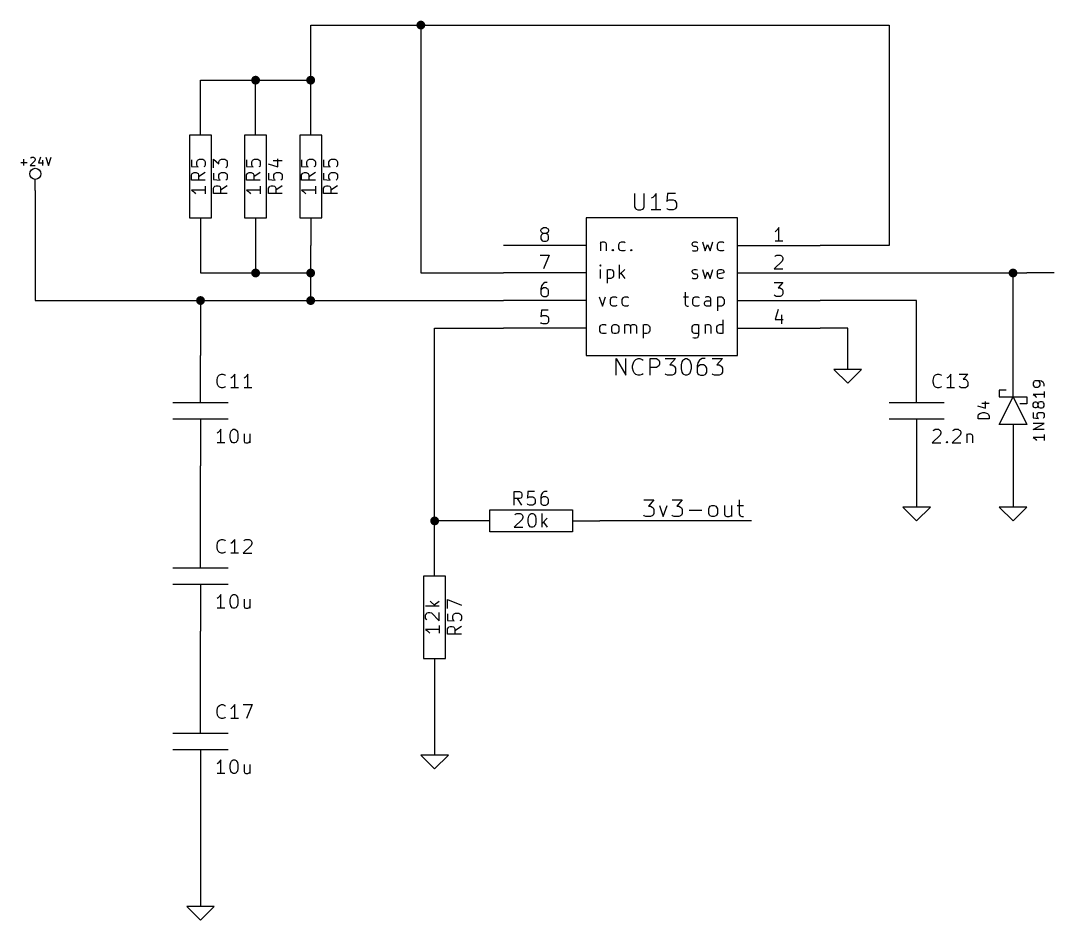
# Model space of a CAD drawing. Extents: x 4000 to 326700, y 4000 to 230000.
# Drawn here: x 248470 to 286000, y 65500 to 98160 of the extents above; entities that cross this region are included whole.
import ezdxf

# ---------------------------------------------------------------- set-up
doc = ezdxf.new("R2010")
doc.units = 0
for name, color, linetype in [('BLACK', 1, 'CONTINUOUS'), ('CYAN', 4, 'CONTINUOUS'), ('GREEN', 3, 'CONTINUOUS'), ('RED', 5, 'CONTINUOUS')]:
    doc.layers.add(name, color=color, linetype=linetype)

msp = doc.modelspace()

# ---------------------------------------------------------------- linework, layer by layer
at = {"layer": 'BLACK'}
for p, q in [((271090, 80760), (271460, 80760)), ((271460, 80760), (271260, 80530)), ((272120, 80760), (272490, 80760)), ((272490, 80760), (272290, 80530)), ((274560, 80760), (274560, 80240)), ((271260, 80530), (271340, 80530)), ((271340, 80530), (271400, 80500)), ((271400, 80500), (271430, 80470)), ((271430, 80470), (271460, 80410)), ((271460, 80410), (271460, 80270)), ((271660, 80560), (271800, 80160)), ((271800, 80160), (271940, 80560)), ((272290, 80530), (272370, 80530)), ((272370, 80530), (272430, 80500)), ((272430, 80500), (272460, 80470)), ((272460, 80470), (272490, 80410)), ((272490, 80410), (272490, 80270)), ((272740, 80390), (273200, 80390)), ((273450, 80440), (273480, 80500)), ((273450, 80270), (273450, 80440)), ((273480, 80500), (273510, 80530)), ((273510, 80530), (273570, 80560)), ((273570, 80560), (273650, 80560)), ((273650, 80560), (273710, 80530)), ((273710, 80530), (273740, 80500)), ((273740, 80500), (273770, 80440)), ((273770, 80440), (273770, 80270)), ((274020, 80560), (274020, 80240)), ((274280, 80560), (274280, 80160)), ((274480, 80560), (274710, 80560)), ((271110, 80190), (271090, 80210)), ((271170, 80160), (271110, 80190)), ((271340, 80160), (271170, 80160)), ((271400, 80190), (271340, 80160)), ((271430, 80210), (271400, 80190)), ((271460, 80270), (271430, 80210)), ((272140, 80190), (272120, 80210)), ((272200, 80160), (272140, 80190)), ((272370, 80160), (272200, 80160)), ((272430, 80190), (272370, 80160)), ((272460, 80210), (272430, 80190)), ((272490, 80270), (272460, 80210)), ((273480, 80210), (273450, 80270)), ((273510, 80190), (273480, 80210)), ((273570, 80160), (273510, 80190)), ((273650, 80160), (273570, 80160)), ((273710, 80190), (273650, 80160)), ((273740, 80210), (273710, 80190)), ((273770, 80270), (273740, 80210)), ((274020, 80240), (274050, 80190)), ((274050, 80190), (274110, 80160)), ((274110, 80160), (274190, 80160)), ((274190, 80160), (274250, 80190)), ((274250, 80190), (274280, 80210)), ((274560, 80240), (274590, 80190)), ((274590, 80190), (274650, 80160)), ((274650, 80160), (274710, 80160))]:
    msp.add_line(p, q, dxfattribs=at)
at = {"layer": 'CYAN'}
for p, q in [((248590, 92900), (248590, 93130)), ((248830, 93170), (248840, 93180)), ((248840, 93180), (248870, 93200)), ((248870, 93200), (248940, 93200)), ((248940, 93200), (248970, 93180)), ((248970, 93180), (248980, 93170)), ((248980, 93170), (249000, 93140)), ((249000, 93110), (248980, 93070)), ((249000, 93140), (249000, 93110)), ((249190, 93210), (249120, 93000)), ((249260, 93100), (249260, 92900)), ((249380, 93200), (249480, 92900)), ((249480, 92900), (249580, 93200)), ((254670, 93110), (254670, 92870)), ((254860, 93040), (254890, 93080)), ((254890, 93080), (254910, 93110)), ((254910, 93110), (254960, 93130)), ((254960, 93130), (255080, 93130)), ((255080, 93130), (255120, 93110)), ((255120, 93110), (255150, 93080)), ((255150, 93080), (255170, 93040)), ((255470, 92820), (255470, 93130)), ((255470, 93130), (255660, 92960)), ((255660, 93040), (255690, 93080)), ((255690, 93080), (255710, 93110)), ((255710, 93110), (255760, 93130)), ((255760, 93130), (255880, 93130)), ((255880, 93130), (255920, 93110)), ((255920, 93110), (255950, 93080)), ((255950, 93080), (255970, 93040)), ((256670, 93110), (256670, 92870)), ((256860, 93040), (256890, 93080)), ((256890, 93080), (256910, 93110)), ((256910, 93110), (256960, 93130)), ((256960, 93130), (257080, 93130)), ((257080, 93130), (257120, 93110)), ((257120, 93110), (257150, 93080)), ((257150, 93080), (257170, 93040)), ((257640, 93080), (257970, 93080)), ((257810, 92850), (257810, 93150)), ((258670, 93110), (258670, 92870)), ((258860, 93040), (258890, 93080)), ((258890, 93080), (258910, 93110)), ((258910, 93110), (258960, 93130)), ((258960, 93130), (259080, 93130)), ((259080, 93130), (259120, 93110)), ((259120, 93110), (259150, 93080)), ((259150, 93080), (259170, 93040)), ((259470, 93110), (259470, 92870)), ((259660, 93040), (259690, 93080)), ((259690, 93080), (259710, 93110)), ((259710, 93110), (259760, 93130)), ((259760, 93130), (259880, 93130)), ((259880, 93130), (259920, 93110)), ((259920, 93110), (259950, 93080)), ((259950, 93080), (259970, 93040)), ((248470, 93010), (248700, 93010)), ((248980, 93070), (248810, 92900)), ((248810, 92900), (249000, 92900)), ((249120, 93000), (249300, 93000)), ((254670, 92870), (254910, 92850)), ((254860, 92920), (254860, 93040)), ((254890, 92870), (254860, 92920)), ((254910, 92850), (254890, 92870)), ((255150, 92870), (255120, 92850)), ((255170, 92920), (255150, 92870)), ((255170, 93040), (255170, 92920)), ((255660, 92960), (255660, 93040)), ((255950, 92850), (255920, 92820)), ((255970, 92890), (255950, 92850)), ((255970, 93040), (255970, 92890)), ((256670, 92870), (256910, 92850)), ((256860, 92920), (256860, 93040)), ((256890, 92870), (256860, 92920)), ((256910, 92850), (256890, 92870)), ((257150, 92870), (257120, 92850)), ((257170, 92920), (257150, 92870)), ((257170, 93040), (257170, 92920)), ((257450, 92960), (257810, 92850)), ((258670, 92870), (258910, 92850)), ((258860, 92920), (258860, 93040)), ((258890, 92870), (258860, 92920)), ((258910, 92850), (258890, 92870)), ((259150, 92870), (259120, 92850)), ((259170, 92920), (259150, 92870)), ((259170, 93040), (259170, 92920)), ((259470, 92870), (259710, 92850)), ((259660, 92920), (259660, 93040)), ((259690, 92870), (259660, 92920)), ((259710, 92850), (259690, 92870)), ((259950, 92870), (259920, 92850)), ((259970, 92920), (259950, 92870)), ((259970, 93040), (259970, 92920)), ((254670, 92560), (254700, 92610)), ((254670, 92370), (254670, 92560)), ((255170, 92370), (254670, 92370)), ((254700, 92610), (254720, 92630)), ((254720, 92630), (254770, 92650)), ((254770, 92650), (254840, 92650)), ((254840, 92650), (254890, 92630)), ((254890, 92630), (254910, 92610)), ((254910, 92610), (254930, 92560)), ((255170, 92650), (254930, 92490)), ((254930, 92560), (254930, 92370)), ((255470, 92630), (255470, 92390)), ((255470, 92390), (255710, 92370)), ((255660, 92560), (255690, 92600)), ((255660, 92440), (255660, 92560)), ((255690, 92390), (255660, 92440)), ((255690, 92600), (255710, 92630)), ((255710, 92370), (255690, 92390)), ((255710, 92630), (255760, 92650)), ((255760, 92650), (255880, 92650)), ((255880, 92650), (255920, 92630)), ((255920, 92630), (255950, 92600)), ((255950, 92390), (255920, 92370)), ((255950, 92600), (255970, 92560)), ((255970, 92440), (255950, 92390)), ((255970, 92560), (255970, 92440)), ((256670, 92560), (256700, 92610)), ((256670, 92370), (256670, 92560)), ((257170, 92370), (256670, 92370)), ((256700, 92610), (256720, 92630)), ((256720, 92630), (256770, 92650)), ((256770, 92650), (256840, 92650)), ((256840, 92650), (256890, 92630)), ((256890, 92630), (256910, 92610)), ((256910, 92610), (256930, 92560)), ((257170, 92650), (256930, 92490)), ((256930, 92560), (256930, 92370)), ((257470, 92630), (257470, 92390)), ((257470, 92390), (257710, 92370)), ((257660, 92560), (257690, 92600)), ((257660, 92440), (257660, 92560)), ((257690, 92390), (257660, 92440)), ((257690, 92600), (257710, 92630)), ((257710, 92370), (257690, 92390)), ((257710, 92630), (257760, 92650)), ((257760, 92650), (257880, 92650)), ((257880, 92650), (257920, 92630)), ((257920, 92630), (257950, 92600)), ((257950, 92390), (257920, 92370)), ((257950, 92600), (257970, 92560)), ((257970, 92440), (257950, 92390)), ((257970, 92560), (257970, 92440)), ((258670, 92560), (258700, 92610)), ((258670, 92370), (258670, 92560)), ((259170, 92370), (258670, 92370)), ((258700, 92610), (258720, 92630)), ((258720, 92630), (258770, 92650)), ((258770, 92650), (258840, 92650)), ((258840, 92650), (258890, 92630)), ((258890, 92630), (258910, 92610)), ((258910, 92610), (258930, 92560)), ((259170, 92650), (258930, 92490)), ((258930, 92560), (258930, 92370)), ((259470, 92630), (259470, 92390)), ((259470, 92390), (259710, 92370)), ((259660, 92560), (259690, 92600)), ((259660, 92440), (259660, 92560)), ((259690, 92390), (259660, 92440)), ((259690, 92600), (259710, 92630)), ((259710, 92370), (259690, 92390)), ((259710, 92630), (259760, 92650)), ((259760, 92650), (259880, 92650)), ((259880, 92650), (259920, 92630)), ((259920, 92630), (259950, 92600)), ((259950, 92390), (259920, 92370)), ((259950, 92600), (259970, 92560)), ((259970, 92440), (259950, 92390)), ((259970, 92560), (259970, 92440)), ((255170, 92010), (254670, 92010)), ((254670, 92010), (254740, 91960)), ((254740, 91960), (254790, 91910)), ((255170, 92150), (255170, 91870)), ((255470, 92080), (255500, 92130)), ((255470, 91890), (255470, 92080)), ((255500, 92130), (255520, 92150)), ((255520, 92150), (255570, 92170)), ((255570, 92170), (255640, 92170)), ((255640, 92170), (255690, 92150)), ((255690, 92150), (255710, 92130)), ((255710, 92130), (255730, 92080)), ((255970, 92170), (255730, 92010)), ((255730, 92080), (255730, 91890)), ((257170, 92010), (256670, 92010)), ((256670, 92010), (256740, 91960)), ((256740, 91960), (256790, 91910)), ((257170, 92150), (257170, 91870)), ((257470, 92080), (257500, 92130)), ((257470, 91890), (257470, 92080)), ((257500, 92130), (257520, 92150)), ((257520, 92150), (257570, 92170)), ((257570, 92170), (257640, 92170)), ((257640, 92170), (257690, 92150)), ((257690, 92150), (257710, 92130)), ((257710, 92130), (257730, 92080)), ((257970, 92170), (257730, 92010)), ((257730, 92080), (257730, 91890)), ((259170, 92010), (258670, 92010)), ((258670, 92010), (258740, 91960)), ((258740, 91960), (258790, 91910)), ((259170, 92150), (259170, 91870)), ((259470, 92080), (259500, 92130)), ((259470, 91890), (259470, 92080)), ((259500, 92130), (259520, 92150)), ((259520, 92150), (259570, 92170)), ((259570, 92170), (259640, 92170)), ((259640, 92170), (259690, 92150)), ((259690, 92150), (259710, 92130)), ((259710, 92130), (259730, 92080)), ((259970, 92170), (259730, 92010)), ((259730, 92080), (259730, 91890)), ((254790, 91910), (254820, 91870)), ((255970, 91890), (255470, 91890)), ((256790, 91910), (256820, 91870)), ((257970, 91890), (257470, 91890)), ((258790, 91910), (258820, 91870)), ((259970, 91890), (259470, 91890)), ((270760, 91890), (270760, 91400)), ((271110, 91400), (271110, 91890)), ((271420, 91740), (271360, 91720)), ((271480, 91800), (271420, 91740)), ((271540, 91890), (271480, 91800)), ((271540, 91290), (271540, 91890)), ((271960, 91890), (271930, 91600)), ((271930, 91600), (271960, 91630)), ((272250, 91890), (271960, 91890)), ((271960, 91630), (272020, 91660)), ((272020, 91660), (272160, 91660)), ((272160, 91660), (272220, 91630)), ((272220, 91630), (272250, 91600)), ((272250, 91600), (272280, 91540)), ((270760, 91400), (270790, 91340)), ((270790, 91340), (270820, 91320)), ((270820, 91320), (270880, 91290)), ((270880, 91290), (270990, 91290)), ((270990, 91290), (271050, 91320)), ((271050, 91320), (271080, 91340)), ((271080, 91340), (271110, 91400)), ((271710, 91290), (271360, 91290)), ((271960, 91320), (271930, 91340)), ((272020, 91290), (271960, 91320)), ((272160, 91290), (272020, 91290)), ((272220, 91320), (272160, 91290)), ((272250, 91340), (272220, 91320)), ((272280, 91400), (272250, 91340)), ((272280, 91540), (272280, 91400)), ((269520, 90130), (269520, 89800)), ((269520, 90080), (269540, 90110)), ((269540, 90110), (269590, 90130)), ((269590, 90130), (269660, 90130)), ((269660, 90130), (269710, 90110)), ((269710, 90110), (269730, 90060)), ((270190, 90040), (270210, 90080)), ((270210, 90080), (270230, 90110)), ((270230, 90110), (270280, 90130)), ((270280, 90130), (270380, 90130)), ((270380, 90130), (270420, 90110)), ((272850, 90060), (272870, 90110)), ((272870, 90110), (272920, 90130)), ((272920, 90130), (272990, 90130)), ((272990, 90130), (273040, 90110)), ((273220, 90130), (273320, 89800)), ((273510, 89800), (273600, 90130)), ((273770, 90040), (273790, 90080)), ((273790, 90080), (273810, 90110)), ((273810, 90110), (273860, 90130)), ((273860, 90130), (273960, 90130)), ((273960, 90130), (274000, 90110)), ((269730, 90060), (269730, 89800)), ((269950, 89820), (269970, 89850)), ((269970, 89800), (269950, 89820)), ((269970, 89850), (269990, 89820)), ((269970, 89850), (269970, 89800)), ((269990, 89820), (269970, 89800)), ((270190, 89890), (270190, 90040)), ((270210, 89850), (270190, 89890)), ((270230, 89820), (270210, 89850)), ((270280, 89800), (270230, 89820)), ((270380, 89800), (270280, 89800)), ((270420, 89820), (270380, 89800)), ((270620, 89820), (270640, 89850)), ((270640, 89800), (270620, 89820)), ((270640, 89850), (270660, 89820)), ((270640, 89850), (270640, 89800)), ((270660, 89820), (270640, 89800)), ((272850, 90040), (272850, 90060)), ((272870, 89990), (272850, 90040)), ((272850, 89820), (272890, 89800)), ((272920, 89960), (272870, 89990)), ((272890, 89800), (272990, 89800)), ((272990, 89960), (272920, 89960)), ((273040, 89940), (272990, 89960)), ((272990, 89800), (273040, 89820)), ((273060, 89890), (273040, 89940)), ((273040, 89820), (273060, 89870)), ((273060, 89870), (273060, 89890)), ((273320, 89800), (273410, 90040)), ((273410, 90040), (273510, 89800)), ((273770, 89890), (273770, 90040)), ((273790, 89850), (273770, 89890)), ((273810, 89820), (273790, 89850)), ((273860, 89800), (273810, 89820)), ((273960, 89800), (273860, 89800)), ((274000, 89820), (273960, 89800)), ((269520, 89300), (269500, 89270)), ((269500, 89270), (269520, 89250)), ((269540, 89270), (269520, 89300)), ((269520, 89300), (269520, 89250)), ((269520, 89250), (269540, 89270)), ((269520, 88800), (269520, 89130)), ((269760, 89130), (269760, 88630)), ((269760, 89110), (269810, 89130)), ((269810, 89130), (269900, 89130)), ((269900, 89130), (269950, 89110)), ((269950, 89110), (269970, 89080)), ((269970, 89080), (270000, 89040)), ((270000, 89040), (270000, 88890)), ((270210, 88800), (270210, 89300)), ((270400, 89130), (270210, 88940)), ((270260, 88990), (270400, 88800)), ((272850, 89060), (272870, 89110)), ((272850, 89040), (272850, 89060)), ((272870, 88990), (272850, 89040)), ((272870, 89110), (272920, 89130)), ((272920, 88960), (272870, 88990)), ((272920, 89130), (272990, 89130)), ((272990, 88960), (272920, 88960)), ((272990, 89130), (273040, 89110)), ((273040, 88940), (272990, 88960)), ((273220, 89130), (273320, 88800)), ((273320, 88800), (273410, 89040)), ((273410, 89040), (273510, 88800)), ((273510, 88800), (273600, 89130)), ((273770, 89060), (273790, 89110)), ((273770, 88870), (273770, 89060)), ((274000, 89010), (273770, 88960)), ((273790, 89110), (273840, 89130)), ((273840, 89130), (273930, 89130)), ((273930, 89130), (273980, 89110)), ((273980, 89110), (274000, 89060)), ((274000, 89060), (274000, 89010)), ((269810, 88800), (269760, 88820)), ((269900, 88800), (269810, 88800)), ((269950, 88820), (269900, 88800)), ((269970, 88850), (269950, 88820)), ((270000, 88890), (269970, 88850)), ((272850, 88820), (272890, 88800)), ((272890, 88800), (272990, 88800)), ((272990, 88800), (273040, 88820)), ((273060, 88890), (273040, 88940)), ((273040, 88820), (273060, 88870)), ((273060, 88870), (273060, 88890)), ((273790, 88820), (273770, 88870)), ((273840, 88800), (273790, 88820)), ((273930, 88800), (273840, 88800)), ((273980, 88820), (273930, 88800)), ((272600, 88300), (272600, 87870)), ((269470, 88130), (269590, 87800)), ((269590, 87800), (269710, 88130)), ((269880, 88040), (269900, 88080)), ((269880, 87890), (269880, 88040)), ((269900, 87850), (269880, 87890)), ((269900, 88080), (269920, 88110)), ((269920, 87820), (269900, 87850)), ((269920, 88110), (269970, 88130)), ((269970, 88130), (270070, 88130)), ((270070, 88130), (270110, 88110)), ((270310, 88040), (270330, 88080)), ((270310, 87890), (270310, 88040)), ((270330, 87850), (270310, 87890)), ((270330, 88080), (270350, 88110)), ((270350, 87820), (270330, 87850)), ((270350, 88110), (270400, 88130)), ((270400, 88130), (270500, 88130)), ((270500, 88130), (270540, 88110)), ((272530, 88130), (272720, 88130)), ((272600, 87870), (272620, 87820)), ((272870, 88040), (272890, 88080)), ((272870, 87890), (272870, 88040)), ((272890, 87850), (272870, 87890)), ((272890, 88080), (272910, 88110)), ((272910, 87820), (272890, 87850)), ((272910, 88110), (272960, 88130)), ((272960, 88130), (273060, 88130)), ((273060, 88130), (273100, 88110)), ((273300, 87920), (273320, 87960)), ((273300, 87870), (273300, 87920)), ((273320, 87820), (273300, 87870)), ((273370, 88130), (273320, 88110)), ((273320, 87960), (273370, 87990)), ((273460, 88130), (273370, 88130)), ((273370, 87990), (273490, 87990)), ((273510, 88110), (273460, 88130)), ((273490, 87990), (273530, 88010)), ((273530, 88060), (273510, 88110)), ((273530, 87800), (273530, 88060)), ((273770, 88130), (273770, 87630)), ((273770, 88110), (273820, 88130)), ((273820, 88130), (273910, 88130)), ((273910, 88130), (273960, 88110)), ((273960, 88110), (273980, 88080)), ((273980, 87850), (273960, 87820)), ((273980, 88080), (274010, 88040)), ((274010, 87890), (273980, 87850)), ((274010, 88040), (274010, 87890)), ((269970, 87800), (269920, 87820)), ((270070, 87800), (269970, 87800)), ((270110, 87820), (270070, 87800)), ((270400, 87800), (270350, 87820)), ((270500, 87800), (270400, 87800)), ((270540, 87820), (270500, 87800)), ((272620, 87820), (272670, 87800)), ((272670, 87800), (272720, 87800)), ((272960, 87800), (272910, 87820)), ((273060, 87800), (272960, 87800)), ((273100, 87820), (273060, 87800)), ((273370, 87800), (273320, 87820)), ((273490, 87800), (273370, 87800)), ((273530, 87820), (273490, 87800)), ((273820, 87800), (273770, 87820)), ((273910, 87800), (273820, 87800)), ((273960, 87820), (273910, 87800)), ((269500, 87040), (269520, 87080)), ((269520, 87080), (269540, 87110)), ((269540, 87110), (269590, 87130)), ((269590, 87130), (269690, 87130)), ((269690, 87130), (269730, 87110)), ((269930, 87040), (269950, 87080)), ((269950, 87080), (269970, 87110)), ((269970, 87110), (270020, 87130)), ((270020, 87130), (270090, 87130)), ((270090, 87130), (270140, 87110)), ((270140, 87110), (270160, 87080)), ((270160, 87080), (270190, 87040)), ((270400, 86800), (270400, 87130)), ((270400, 87080), (270420, 87110)), ((270420, 87110), (270470, 87130)), ((270470, 87130), (270540, 87130)), ((270540, 87130), (270590, 87110)), ((270590, 87110), (270610, 87060)), ((270610, 87060), (270640, 87110)), ((270640, 87110), (270680, 87130)), ((270680, 87130), (270760, 87130)), ((270760, 87130), (270800, 87110)), ((270800, 87110), (270830, 87060)), ((271070, 87130), (271070, 86630)), ((271070, 87110), (271120, 87130)), ((271120, 87130), (271210, 87130)), ((271210, 87130), (271260, 87110)), ((271260, 87110), (271280, 87080)), ((271280, 87080), (271310, 87040)), ((272850, 87040), (272870, 87080)), ((272870, 87080), (272890, 87110)), ((272890, 87110), (272940, 87130)), ((272940, 87130), (273040, 87130)), ((273040, 87130), (273080, 87110)), ((273080, 87130), (273080, 86730)), ((273320, 87130), (273320, 86800)), ((273320, 87080), (273340, 87110)), ((273340, 87110), (273390, 87130)), ((273390, 87130), (273460, 87130)), ((273460, 87130), (273510, 87110)), ((273510, 87110), (273530, 87060)), ((273750, 87040), (273770, 87080)), ((273770, 87080), (273790, 87110)), ((273790, 87110), (273840, 87130)), ((273840, 87130), (273940, 87130)), ((273940, 87130), (273980, 87110)), ((273980, 86800), (273980, 87300)), ((269500, 86890), (269500, 87040)), ((269520, 86850), (269500, 86890)), ((269540, 86820), (269520, 86850)), ((269590, 86800), (269540, 86820)), ((269690, 86800), (269590, 86800)), ((269730, 86820), (269690, 86800)), ((269930, 86890), (269930, 87040)), ((269950, 86850), (269930, 86890)), ((269970, 86820), (269950, 86850)), ((270020, 86800), (269970, 86820)), ((270090, 86800), (270020, 86800)), ((270140, 86820), (270090, 86800)), ((270160, 86850), (270140, 86820)), ((270190, 86890), (270160, 86850)), ((270190, 87040), (270190, 86890)), ((270610, 87060), (270610, 86800)), ((270830, 87060), (270830, 86800)), ((271120, 86800), (271070, 86820)), ((271210, 86800), (271120, 86800)), ((271260, 86820), (271210, 86800)), ((271280, 86850), (271260, 86820)), ((271310, 86890), (271280, 86850)), ((271310, 87040), (271310, 86890)), ((272850, 86890), (272850, 87040)), ((272870, 86850), (272850, 86890)), ((272890, 86820), (272870, 86850)), ((272940, 86800), (272890, 86820)), ((273040, 86800), (272940, 86800)), ((273080, 86820), (273040, 86800)), ((273080, 86730), (273060, 86680)), ((273530, 87060), (273530, 86800)), ((273750, 86890), (273750, 87040)), ((273770, 86850), (273750, 86890)), ((273790, 86820), (273770, 86850)), ((273840, 86800), (273790, 86820)), ((273940, 86800), (273840, 86800)), ((273980, 86820), (273940, 86800)), ((272920, 86630), (272870, 86650)), ((272990, 86630), (272920, 86630)), ((273040, 86650), (272990, 86630)), ((273060, 86680), (273040, 86650)), ((270090, 85290), (270090, 85890)), ((270090, 85890), (270440, 85290)), ((270440, 85290), (270440, 85890)), ((270690, 85630), (270720, 85740)), ((270690, 85540), (270690, 85630)), ((270720, 85740), (270750, 85800)), ((270750, 85800), (270810, 85860)), ((270810, 85860), (270890, 85890)), ((270890, 85890), (270950, 85890)), ((270950, 85890), (271040, 85860)), ((271040, 85860), (271070, 85830)), ((271320, 85290), (271320, 85890)), ((271320, 85890), (271550, 85890)), ((271550, 85570), (271320, 85570)), ((271550, 85890), (271610, 85860)), ((271610, 85600), (271550, 85570)), ((271610, 85860), (271640, 85830)), ((271640, 85630), (271610, 85600)), ((271640, 85830), (271670, 85770)), ((271670, 85690), (271640, 85630)), ((271670, 85770), (271670, 85690)), ((271870, 85890), (272240, 85890)), ((272240, 85890), (272040, 85660)), ((272040, 85660), (272120, 85660)), ((272120, 85660), (272180, 85630)), ((272180, 85630), (272210, 85600)), ((272210, 85600), (272240, 85540)), ((272460, 85660), (272490, 85770)), ((272460, 85520), (272460, 85660)), ((272490, 85770), (272520, 85830)), ((272520, 85830), (272550, 85860)), ((272550, 85860), (272610, 85890)), ((272610, 85890), (272660, 85890)), ((272660, 85890), (272720, 85860)), ((272720, 85860), (272750, 85830)), ((272750, 85830), (272780, 85770)), ((272780, 85770), (272810, 85660)), ((272810, 85660), (272810, 85520)), ((273060, 85740), (273030, 85630)), ((273030, 85630), (273030, 85400)), ((273060, 85600), (273030, 85540)), ((273120, 85830), (273060, 85740)), ((273090, 85630), (273060, 85600)), ((273150, 85660), (273090, 85630)), ((273150, 85860), (273120, 85830)), ((273210, 85890), (273150, 85860)), ((273260, 85660), (273150, 85660)), ((273320, 85890), (273210, 85890)), ((273320, 85630), (273260, 85660)), ((273350, 85600), (273320, 85630)), ((273380, 85540), (273350, 85600)), ((273580, 85890), (273950, 85890)), ((273950, 85890), (273750, 85660)), ((273750, 85660), (273830, 85660)), ((273830, 85660), (273890, 85630)), ((273890, 85630), (273920, 85600)), ((273920, 85600), (273950, 85540)), ((255600, 85110), (255620, 85210)), ((255620, 85210), (255640, 85260)), ((255640, 85260), (255690, 85300)), ((255690, 85300), (255760, 85330)), ((255760, 85330), (255810, 85330)), ((255810, 85330), (255880, 85300)), ((255880, 85300), (255900, 85280)), ((256140, 85210), (256100, 85180)), ((256190, 85260), (256140, 85210)), ((256240, 85330), (256190, 85260)), ((256240, 84830), (256240, 85330)), ((256620, 85210), (256580, 85180)), ((256670, 85260), (256620, 85210)), ((256720, 85330), (256670, 85260)), ((256720, 84830), (256720, 85330)), ((270720, 85430), (270690, 85540)), ((270750, 85370), (270720, 85430)), ((270810, 85320), (270750, 85370)), ((270890, 85290), (270810, 85320)), ((270950, 85290), (270890, 85290)), ((271040, 85320), (270950, 85290)), ((271070, 85340), (271040, 85320)), ((271890, 85320), (271870, 85340)), ((271950, 85290), (271890, 85320)), ((272120, 85290), (271950, 85290)), ((272180, 85320), (272120, 85290)), ((272210, 85340), (272180, 85320)), ((272240, 85400), (272210, 85340)), ((272240, 85540), (272240, 85400)), ((272490, 85400), (272460, 85520)), ((272520, 85340), (272490, 85400)), ((272550, 85320), (272520, 85340)), ((272610, 85290), (272550, 85320)), ((272660, 85290), (272610, 85290)), ((272720, 85320), (272660, 85290)), ((272750, 85340), (272720, 85320)), ((272780, 85400), (272750, 85340)), ((272810, 85520), (272780, 85400)), ((273030, 85400), (273060, 85340)), ((273060, 85340), (273090, 85320)), ((273090, 85320), (273150, 85290)), ((273150, 85290), (273260, 85290)), ((273260, 85290), (273320, 85320)), ((273320, 85320), (273350, 85340)), ((273350, 85340), (273380, 85400)), ((273380, 85400), (273380, 85540)), ((273600, 85320), (273580, 85340)), ((273660, 85290), (273600, 85320)), ((273830, 85290), (273660, 85290)), ((273890, 85320), (273830, 85290)), ((273920, 85340), (273890, 85320)), ((273950, 85400), (273920, 85340)), ((273950, 85540), (273950, 85400)), ((281600, 85110), (281620, 85210)), ((281620, 85210), (281640, 85260)), ((281640, 85260), (281690, 85300)), ((281690, 85300), (281760, 85330)), ((281760, 85330), (281810, 85330)), ((281810, 85330), (281880, 85300)), ((281880, 85300), (281900, 85280)), ((282140, 85210), (282100, 85180)), ((282190, 85260), (282140, 85210)), ((282240, 85330), (282190, 85260)), ((282240, 84830), (282240, 85330)), ((282550, 85330), (282860, 85330)), ((282860, 85330), (282690, 85140)), ((255600, 85040), (255600, 85110)), ((255620, 84950), (255600, 85040)), ((255640, 84900), (255620, 84950)), ((255690, 84850), (255640, 84900)), ((255760, 84830), (255690, 84850)), ((255810, 84830), (255760, 84830)), ((255880, 84850), (255810, 84830)), ((255900, 84880), (255880, 84850)), ((256380, 84830), (256100, 84830)), ((256860, 84830), (256580, 84830)), ((281600, 85040), (281600, 85110)), ((281620, 84950), (281600, 85040)), ((281640, 84900), (281620, 84950)), ((281690, 84850), (281640, 84900)), ((281760, 84830), (281690, 84850)), ((281810, 84830), (281760, 84830)), ((281880, 84850), (281810, 84830)), ((281900, 84880), (281880, 84850)), ((282380, 84830), (282100, 84830)), ((282580, 84850), (282550, 84880)), ((282620, 84830), (282580, 84850)), ((282770, 84830), (282620, 84830)), ((282690, 85140), (282770, 85140)), ((282770, 85140), (282810, 85110)), ((282810, 84850), (282770, 84830)), ((282810, 85110), (282840, 85090)), ((282840, 84880), (282810, 84850)), ((282840, 85090), (282860, 85040)), ((282860, 84920), (282840, 84880)), ((282860, 85040), (282860, 84920)), ((285250, 85050), (285230, 85010)), ((285230, 85010), (285230, 84930)), ((285230, 84930), (285250, 84890)), ((285270, 85070), (285250, 85050)), ((285250, 84890), (285270, 84880)), ((285310, 85080), (285270, 85070)), ((285270, 84880), (285310, 84860)), ((285460, 85080), (285310, 85080)), ((285310, 84860), (285400, 84860)), ((285440, 85070), (285400, 85080)), ((285400, 84860), (285440, 84880)), ((285460, 85050), (285440, 85070)), ((285440, 84880), (285460, 84890)), ((285540, 85070), (285460, 85080)), ((285480, 85010), (285460, 85050)), ((285460, 84890), (285480, 84930)), ((285480, 84930), (285480, 85010)), ((285590, 85030), (285540, 85070)), ((285610, 85010), (285590, 85030)), ((285630, 84970), (285610, 85010)), ((285630, 84890), (285630, 84970)), ((285630, 84590), (285230, 84590)), ((285230, 84590), (285290, 84550)), ((285290, 84550), (285330, 84510)), ((285330, 84510), (285350, 84480)), ((285630, 84700), (285630, 84480)), ((283210, 84180), (283500, 84090)), ((283370, 84280), (283630, 84280)), ((283500, 84090), (283500, 84330)), ((285230, 84250), (285250, 84290)), ((285230, 84170), (285230, 84250)), ((285250, 84130), (285230, 84170)), ((285250, 84290), (285270, 84310)), ((285270, 84120), (285250, 84130)), ((285270, 84310), (285310, 84320)), ((285310, 84100), (285270, 84120)), ((285310, 84320), (285330, 84320)), ((285330, 84100), (285310, 84100)), ((285330, 84320), (285370, 84310)), ((285370, 84120), (285330, 84100)), ((285370, 84310), (285380, 84290)), ((285380, 84130), (285370, 84120)), ((285380, 84290), (285400, 84250)), ((285400, 84170), (285380, 84130)), ((285420, 84290), (285400, 84250)), ((285400, 84250), (285400, 84170)), ((285400, 84170), (285420, 84130)), ((285440, 84310), (285420, 84290)), ((285420, 84130), (285440, 84120)), ((285480, 84320), (285440, 84310)), ((285440, 84120), (285480, 84100)), ((285560, 84320), (285480, 84320)), ((285480, 84100), (285560, 84100)), ((285590, 84310), (285560, 84320)), ((285560, 84100), (285590, 84120)), ((285610, 84290), (285590, 84310)), ((285590, 84120), (285610, 84130)), ((285630, 84250), (285610, 84290)), ((285610, 84130), (285630, 84170)), ((285630, 84170), (285630, 84250)), ((283230, 83800), (283250, 83860)), ((283230, 83710), (283230, 83800)), ((283630, 83710), (283230, 83710)), ((283250, 83860), (283290, 83900)), ((283290, 83900), (283330, 83910)), ((283330, 83910), (283400, 83930)), ((283400, 83930), (283460, 83930)), ((283460, 83930), (283540, 83910)), ((283540, 83910), (283570, 83900)), ((283570, 83900), (283610, 83860)), ((283610, 83860), (283630, 83800)), ((283630, 83800), (283630, 83710)), ((285230, 83930), (285230, 83740)), ((285230, 83740), (285420, 83720)), ((285380, 83870), (285400, 83910)), ((285380, 83770), (285380, 83870)), ((285400, 83740), (285380, 83770)), ((285400, 83910), (285420, 83930)), ((285420, 83720), (285400, 83740)), ((285420, 83930), (285460, 83940)), ((285460, 83940), (285560, 83940)), ((285560, 83940), (285590, 83930)), ((285590, 83930), (285610, 83910)), ((285610, 83740), (285590, 83720)), ((285610, 83910), (285630, 83870)), ((285630, 83770), (285610, 83740)), ((285630, 83870), (285630, 83770)), ((255740, 83330), (255690, 83260)), ((255740, 82830), (255740, 83330)), ((256150, 83300), (256190, 83330)), ((256190, 83330), (256240, 83330)), ((256240, 83330), (256290, 83300)), ((281620, 83300), (281670, 83330)), ((281670, 83330), (281790, 83330)), ((281790, 83330), (281830, 83300)), ((282340, 83300), (282390, 83330)), ((282390, 83330), (282510, 83330)), ((282510, 83330), (282550, 83300)), ((285230, 83320), (285630, 83540)), ((285630, 83540), (285230, 83540)), ((285630, 83320), (285230, 83320)), ((255640, 83210), (255600, 83180)), ((255690, 83260), (255640, 83210)), ((256080, 83140), (256100, 83230)), ((256080, 83020), (256080, 83140)), ((256100, 82920), (256080, 83020)), ((256100, 83230), (256120, 83280)), ((256120, 83280), (256150, 83300)), ((256290, 83300), (256310, 83280)), ((256310, 83280), (256340, 83230)), ((256340, 83230), (256360, 83140)), ((256360, 83020), (256340, 82920)), ((256360, 83140), (256360, 83020)), ((256580, 83160), (256580, 82900)), ((256790, 83160), (256790, 82830)), ((281860, 83110), (281570, 82830)), ((281600, 83280), (281620, 83300)), ((281830, 83300), (281860, 83280)), ((281860, 83280), (281880, 83230)), ((281880, 83180), (281860, 83110)), ((281880, 83230), (281880, 83180)), ((282580, 83110), (282290, 82830)), ((282320, 83280), (282340, 83300)), ((282550, 83300), (282580, 83280)), ((282580, 83280), (282600, 83230)), ((282600, 83180), (282580, 83110)), ((282600, 83230), (282600, 83180)), ((282820, 83160), (282820, 82830)), ((282820, 83110), (282840, 83140)), ((282840, 83140), (282890, 83160)), ((282890, 83160), (282960, 83160)), ((282960, 83160), (283010, 83140)), ((283010, 83140), (283030, 83090)), ((283030, 83090), (283030, 82830)), ((285630, 83030), (285230, 83030)), ((285230, 83030), (285290, 82990)), ((285290, 82990), (285330, 82950)), ((285330, 82950), (285350, 82920)), ((285630, 83140), (285630, 82920)), ((255880, 82830), (255600, 82830)), ((256120, 82880), (256100, 82920)), ((256150, 82850), (256120, 82880)), ((256190, 82830), (256150, 82850)), ((256240, 82830), (256190, 82830)), ((256290, 82850), (256240, 82830)), ((256310, 82880), (256290, 82850)), ((256340, 82920), (256310, 82880)), ((256580, 82900), (256600, 82850)), ((256600, 82850), (256650, 82830)), ((256650, 82830), (256720, 82830)), ((256720, 82830), (256770, 82850)), ((256770, 82850), (256790, 82880)), ((281570, 82830), (281880, 82830)), ((282080, 82850), (282100, 82880)), ((282100, 82830), (282080, 82850)), ((282100, 82880), (282120, 82850)), ((282100, 82880), (282100, 82830)), ((282120, 82850), (282100, 82830)), ((282290, 82830), (282600, 82830)), ((266390, 80570), (266390, 81070)), ((266390, 81070), (266580, 81070)), ((266580, 81070), (266630, 81040)), ((266890, 81070), (266870, 80830)), ((267130, 81070), (266890, 81070)), ((267490, 81070), (267440, 81040)), ((267580, 81070), (267490, 81070)), ((266580, 80810), (266390, 80810)), ((266670, 80570), (266510, 80810)), ((266630, 80830), (266580, 80810)), ((266630, 81040), (266650, 81020)), ((266650, 80850), (266630, 80830)), ((266650, 81020), (266670, 80970)), ((266670, 80900), (266650, 80850)), ((266670, 80970), (266670, 80900)), ((266870, 80830), (266890, 80850)), ((266890, 80850), (266940, 80880)), ((266940, 80880), (267060, 80880)), ((267060, 80880), (267100, 80850)), ((267100, 80850), (267130, 80830)), ((267130, 80830), (267150, 80780)), ((267150, 80780), (267150, 80660)), ((267370, 80950), (267350, 80850)), ((267350, 80850), (267350, 80660)), ((267370, 80830), (267350, 80780)), ((267420, 81020), (267370, 80950)), ((267390, 80850), (267370, 80830)), ((267440, 80880), (267390, 80850)), ((267440, 81040), (267420, 81020)), ((267540, 80880), (267440, 80880)), ((267580, 80850), (267540, 80880)), ((267610, 80830), (267580, 80850)), ((267630, 80780), (267610, 80830)), ((267630, 80660), (267630, 80780)), ((266890, 80590), (266870, 80620)), ((266940, 80570), (266890, 80590)), ((267060, 80570), (266940, 80570)), ((267100, 80590), (267060, 80570)), ((267130, 80620), (267100, 80590)), ((267150, 80660), (267130, 80620)), ((267350, 80660), (267370, 80620)), ((267370, 80620), (267390, 80590)), ((267390, 80590), (267440, 80570)), ((267440, 80570), (267540, 80570)), ((267540, 80570), (267580, 80590)), ((267580, 80590), (267610, 80620)), ((267610, 80620), (267630, 80660)), ((266680, 80050), (266390, 79770)), ((266420, 80220), (266440, 80240)), ((266440, 80240), (266490, 80270)), ((266490, 80270), (266610, 80270)), ((266610, 80270), (266650, 80240)), ((266650, 80240), (266680, 80220)), ((266680, 80220), (266700, 80170)), ((266700, 80120), (266680, 80050)), ((266700, 80170), (266700, 80120)), ((266900, 80080), (266920, 80170)), ((266900, 79960), (266900, 80080)), ((266920, 79860), (266900, 79960)), ((266920, 80170), (266940, 80220)), ((266940, 80220), (266970, 80240)), ((266970, 80240), (267010, 80270)), ((267010, 80270), (267060, 80270)), ((267060, 80270), (267110, 80240)), ((267110, 80240), (267130, 80220)), ((267130, 80220), (267160, 80170)), ((267160, 80170), (267180, 80080)), ((267180, 79960), (267160, 79860)), ((267180, 80080), (267180, 79960)), ((267400, 79770), (267400, 80270)), ((267590, 80100), (267400, 79910)), ((267450, 79960), (267590, 79770)), ((266390, 79770), (266700, 79770)), ((266940, 79820), (266920, 79860)), ((266970, 79790), (266940, 79820)), ((267010, 79770), (266970, 79790)), ((267060, 79770), (267010, 79770)), ((267110, 79790), (267060, 79770)), ((267130, 79820), (267110, 79790)), ((267160, 79860), (267130, 79820)), ((255600, 79110), (255620, 79210)), ((255620, 79210), (255640, 79260)), ((255640, 79260), (255690, 79300)), ((255690, 79300), (255760, 79330)), ((255760, 79330), (255810, 79330)), ((255810, 79330), (255880, 79300)), ((255880, 79300), (255900, 79280)), ((256140, 79210), (256100, 79180)), ((256190, 79260), (256140, 79210)), ((256240, 79330), (256190, 79260)), ((256240, 78830), (256240, 79330)), ((256580, 79280), (256600, 79300)), ((256600, 79300), (256650, 79330)), ((256650, 79330), (256770, 79330)), ((256770, 79330), (256810, 79300)), ((256810, 79300), (256840, 79280)), ((256840, 79280), (256860, 79230)), ((256860, 79230), (256860, 79180)), ((255600, 79040), (255600, 79110)), ((255620, 78950), (255600, 79040)), ((255640, 78900), (255620, 78950)), ((255690, 78850), (255640, 78900)), ((255760, 78830), (255690, 78850)), ((255810, 78830), (255760, 78830)), ((255880, 78850), (255810, 78830)), ((255900, 78880), (255880, 78850)), ((256380, 78830), (256100, 78830)), ((256840, 79110), (256550, 78830)), ((256550, 78830), (256860, 78830)), ((256860, 79180), (256840, 79110)), ((255740, 77330), (255690, 77260)), ((255740, 76830), (255740, 77330)), ((256150, 77300), (256190, 77330)), ((256190, 77330), (256240, 77330)), ((256240, 77330), (256290, 77300)), ((255640, 77210), (255600, 77180)), ((255690, 77260), (255640, 77210)), ((256080, 77140), (256100, 77230)), ((256080, 77020), (256080, 77140)), ((256100, 76920), (256080, 77020)), ((256100, 77230), (256120, 77280)), ((256120, 77280), (256150, 77300)), ((256290, 77300), (256310, 77280)), ((256310, 77280), (256340, 77230)), ((256340, 77230), (256360, 77140)), ((256360, 77020), (256340, 76920)), ((256360, 77140), (256360, 77020)), ((256580, 77160), (256580, 76900)), ((256790, 77160), (256790, 76830)), ((263340, 77090), (263530, 76900)), ((263480, 76950), (263670, 77090)), ((263970, 76820), (263970, 77150)), ((263970, 77150), (264470, 76940)), ((255880, 76830), (255600, 76830)), ((256120, 76880), (256100, 76920)), ((256150, 76850), (256120, 76880)), ((256190, 76830), (256150, 76850)), ((256240, 76830), (256190, 76830)), ((256290, 76850), (256240, 76830)), ((256310, 76880), (256290, 76850)), ((256340, 76920), (256310, 76880)), ((256580, 76900), (256600, 76850)), ((256600, 76850), (256650, 76830)), ((256650, 76830), (256720, 76830)), ((256720, 76830), (256770, 76850)), ((256770, 76850), (256790, 76880)), ((263670, 76900), (263170, 76900)), ((263170, 76590), (263200, 76630)), ((263170, 76470), (263170, 76590)), ((263200, 76630), (263220, 76660)), ((263220, 76660), (263270, 76680)), ((263270, 76680), (263320, 76680)), ((263320, 76680), (263390, 76660)), ((263390, 76660), (263670, 76370)), ((263670, 76370), (263670, 76680)), ((263970, 76630), (263970, 76390)), ((264160, 76560), (264190, 76600)), ((264190, 76600), (264210, 76630)), ((264210, 76630), (264260, 76650)), ((264260, 76650), (264380, 76650)), ((264380, 76650), (264420, 76630)), ((264420, 76630), (264450, 76600)), ((264450, 76600), (264470, 76560)), ((263200, 76420), (263170, 76470)), ((263220, 76400), (263200, 76420)), ((263670, 76200), (263670, 75920)), ((263970, 76390), (264210, 76370)), ((264160, 76440), (264160, 76560)), ((264190, 76390), (264160, 76440)), ((264210, 76370), (264190, 76390)), ((264450, 76390), (264420, 76370)), ((264470, 76440), (264450, 76390)), ((264470, 76560), (264470, 76440)), ((263670, 76060), (263170, 76060)), ((263170, 76060), (263240, 76010)), ((263240, 76010), (263290, 75960)), ((263290, 75960), (263320, 75920)), ((263970, 76080), (264000, 76130)), ((263970, 75890), (263970, 76080)), ((264470, 75890), (263970, 75890)), ((264000, 76130), (264020, 76150)), ((264020, 76150), (264070, 76170)), ((264070, 76170), (264140, 76170)), ((264140, 76170), (264190, 76150)), ((264190, 76150), (264210, 76130)), ((264210, 76130), (264230, 76080)), ((264470, 76170), (264230, 76010)), ((264230, 76080), (264230, 75890)), ((255600, 73110), (255620, 73210)), ((255620, 73210), (255640, 73260)), ((255640, 73260), (255690, 73300)), ((255690, 73300), (255760, 73330)), ((255760, 73330), (255810, 73330)), ((255810, 73330), (255880, 73300)), ((255880, 73300), (255900, 73280)), ((256140, 73210), (256100, 73180)), ((256190, 73260), (256140, 73210)), ((256240, 73330), (256190, 73260)), ((256240, 72830), (256240, 73330)), ((256550, 73330), (256880, 73330)), ((256880, 73330), (256670, 72830)), ((255600, 73040), (255600, 73110)), ((255620, 72950), (255600, 73040)), ((255640, 72900), (255620, 72950)), ((255690, 72850), (255640, 72900)), ((255760, 72830), (255690, 72850)), ((255810, 72830), (255760, 72830)), ((255880, 72850), (255810, 72830)), ((255900, 72880), (255880, 72850)), ((256380, 72830), (256100, 72830)), ((255740, 71330), (255690, 71260)), ((255740, 70830), (255740, 71330)), ((256150, 71300), (256190, 71330)), ((256190, 71330), (256240, 71330)), ((256240, 71330), (256290, 71300)), ((255640, 71210), (255600, 71180)), ((255690, 71260), (255640, 71210)), ((256080, 71140), (256100, 71230)), ((256080, 71020), (256080, 71140)), ((256100, 70920), (256080, 71020)), ((256100, 71230), (256120, 71280)), ((256120, 71280), (256150, 71300)), ((256290, 71300), (256310, 71280)), ((256310, 71280), (256340, 71230)), ((256340, 71230), (256360, 71140)), ((256360, 71020), (256340, 70920)), ((256360, 71140), (256360, 71020)), ((256580, 71160), (256580, 70900)), ((256790, 71160), (256790, 70830)), ((255880, 70830), (255600, 70830)), ((256120, 70880), (256100, 70920)), ((256150, 70850), (256120, 70880)), ((256190, 70830), (256150, 70850)), ((256240, 70830), (256190, 70830)), ((256290, 70850), (256240, 70830)), ((256310, 70880), (256290, 70850)), ((256340, 70920), (256310, 70880)), ((256580, 70900), (256600, 70850)), ((256600, 70850), (256650, 70830)), ((256650, 70830), (256720, 70830)), ((256720, 70830), (256770, 70850)), ((256770, 70850), (256790, 70880))]:
    msp.add_line(p, q, dxfattribs=at)
at = {"layer": 'GREEN'}
for p, q in [((259000, 95000), (259000, 98000)), ((259000, 98000), (280000, 98000)), ((263000, 98000), (263000, 89000)), ((280000, 98000), (280000, 90000)), ((255000, 95000), (255000, 96000)), ((255000, 96000), (259000, 96000)), ((257000, 95000), (257000, 96000)), ((249000, 92000), (249000, 88000)), ((255000, 90000), (255000, 89000)), ((257000, 90000), (257000, 89000)), ((259000, 88000), (259000, 90000)), ((280000, 90000), (277500, 90000)), ((255000, 89000), (259000, 89000)), ((263000, 89000), (266000, 89000)), ((277500, 89000), (285000, 89000)), ((284500, 86000), (284500, 89000)), ((249000, 88000), (266000, 88000)), ((255000, 88000), (255000, 86000)), ((281000, 88000), (277500, 88000)), ((281000, 86000), (281000, 88000)), ((263500, 79000), (263500, 87000)), ((263500, 87000), (266000, 87000)), ((278500, 87000), (277500, 87000)), ((278500, 85500), (278500, 87000)), ((255000, 80000), (255000, 82000)), ((281000, 82000), (281000, 80500)), ((284500, 82000), (284500, 80500)), ((264500, 80000), (263500, 80000)), ((275000, 80000), (269500, 80000)), ((255000, 74000), (255000, 76000)), ((263500, 74000), (263500, 71500)), ((255000, 70000), (255000, 66000))]:
    msp.add_line(p, q, dxfattribs=at)
at = {"layer": 'GREEN', "const_width": 160}
for points in [[(262920, 98000, 1), (263080, 98000, 1)], [(256920, 96000, 1), (257080, 96000, 1)], [(258920, 96000, 1), (259080, 96000, 1)], [(256920, 89000, 1), (257080, 89000, 1)], [(258920, 89000, 1), (259080, 89000, 1)], [(284420, 89000, 1), (284580, 89000, 1)], [(254920, 88000, 1), (255080, 88000, 1)], [(258920, 88000, 1), (259080, 88000, 1)], [(263420, 80000, 1), (263580, 80000, 1)]]:
    msp.add_lwpolyline(points, format="xyb", close=True, dxfattribs=at)
at = {"layer": 'RED'}
for p, q in [((255000, 94000), (255000, 95000)), ((257000, 94000), (257000, 95000)), ((259000, 94000), (259000, 95000)), ((254600, 94000), (254600, 91000)), ((255400, 94000), (254600, 94000)), ((255400, 91000), (255400, 94000)), ((256600, 94000), (256600, 91000)), ((257400, 94000), (256600, 94000)), ((257400, 91000), (257400, 94000)), ((258600, 94000), (258600, 91000)), ((259400, 94000), (258600, 94000)), ((259400, 91000), (259400, 94000)), ((249000, 92000), (249000, 92400)), ((254600, 91000), (255400, 91000)), ((255000, 91000), (255000, 90000)), ((256600, 91000), (257400, 91000)), ((257000, 91000), (257000, 90000)), ((258600, 91000), (259400, 91000)), ((259000, 91000), (259000, 90000)), ((269000, 91000), (269000, 86000)), ((274500, 91000), (269000, 91000)), ((274500, 86000), (274500, 91000)), ((267360, 90550), (267380, 90600)), ((267360, 90530), (267360, 90550)), ((267380, 90480), (267360, 90530)), ((267380, 90600), (267400, 90620)), ((267400, 90460), (267380, 90480)), ((267400, 90620), (267450, 90650)), ((267450, 90430), (267400, 90460)), ((267450, 90650), (267550, 90650)), ((267550, 90650), (267590, 90620)), ((267590, 90460), (267550, 90430)), ((267590, 90620), (267620, 90600)), ((267620, 90480), (267590, 90460)), ((267620, 90600), (267640, 90550)), ((267640, 90530), (267620, 90480)), ((267640, 90550), (267640, 90530)), ((275900, 90530), (275860, 90500)), ((275950, 90580), (275900, 90530)), ((276000, 90650), (275950, 90580)), ((276000, 90150), (276000, 90650)), ((267380, 90390), (267360, 90340)), ((267360, 90340), (267360, 90240)), ((267360, 90240), (267380, 90200)), ((267400, 90410), (267380, 90390)), ((267380, 90200), (267400, 90170)), ((267450, 90430), (267400, 90410)), ((267400, 90170), (267450, 90150)), ((267550, 90430), (267450, 90430)), ((267450, 90150), (267550, 90150)), ((267590, 90410), (267550, 90430)), ((267550, 90150), (267590, 90170)), ((267620, 90390), (267590, 90410)), ((267590, 90170), (267620, 90200)), ((267640, 90340), (267620, 90390)), ((267620, 90200), (267640, 90240)), ((267640, 90240), (267640, 90340)), ((276140, 90150), (275860, 90150)), ((269000, 90000), (266000, 90000)), ((274500, 90000), (277500, 90000)), ((267330, 89650), (267660, 89650)), ((267660, 89650), (267450, 89150)), ((276120, 89430), (275830, 89150)), ((275860, 89600), (275880, 89620)), ((275880, 89620), (275930, 89650)), ((275930, 89650), (276050, 89650)), ((276050, 89650), (276090, 89620)), ((276090, 89620), (276120, 89600)), ((276120, 89600), (276140, 89550)), ((276140, 89500), (276120, 89430)), ((276140, 89550), (276140, 89500)), ((269000, 89000), (266000, 89000)), ((274500, 89000), (277500, 89000)), ((275830, 89150), (276140, 89150)), ((286000, 89000), (285000, 89000)), ((267430, 88600), (267380, 88530)), ((267450, 88620), (267430, 88600)), ((267500, 88650), (267450, 88620)), ((267590, 88650), (267500, 88650)), ((275830, 88650), (276140, 88650)), ((276140, 88650), (275970, 88460)), ((267380, 88530), (267360, 88430)), ((267360, 88430), (267360, 88240)), ((267380, 88410), (267360, 88360)), ((267360, 88240), (267380, 88200)), ((267400, 88430), (267380, 88410)), ((267380, 88200), (267400, 88170)), ((267450, 88460), (267400, 88430)), ((267550, 88460), (267450, 88460)), ((267590, 88430), (267550, 88460)), ((267620, 88410), (267590, 88430)), ((267590, 88170), (267620, 88200)), ((267640, 88360), (267620, 88410)), ((267620, 88200), (267640, 88240)), ((267640, 88240), (267640, 88360)), ((275860, 88170), (275830, 88200)), ((275970, 88460), (276050, 88460)), ((276050, 88460), (276090, 88430)), ((276090, 88430), (276120, 88410)), ((276120, 88200), (276090, 88170)), ((276120, 88410), (276140, 88360)), ((276140, 88240), (276120, 88200)), ((276140, 88360), (276140, 88240)), ((269000, 88000), (266000, 88000)), ((267400, 88170), (267450, 88150)), ((267450, 88150), (267550, 88150)), ((267550, 88150), (267590, 88170)), ((274500, 88000), (277500, 88000)), ((275900, 88150), (275860, 88170)), ((276050, 88150), (275900, 88150)), ((276090, 88170), (276050, 88150)), ((267380, 87650), (267360, 87410)), ((267620, 87650), (267380, 87650)), ((267380, 87430), (267430, 87460)), ((267430, 87460), (267550, 87460)), ((267550, 87460), (267590, 87430)), ((275970, 87670), (275860, 87310)), ((276090, 87480), (276090, 87150)), ((267360, 87410), (267380, 87430)), ((267380, 87170), (267360, 87200)), ((267430, 87150), (267380, 87170)), ((267550, 87150), (267430, 87150)), ((267590, 87170), (267550, 87150)), ((267590, 87430), (267620, 87410)), ((267620, 87200), (267590, 87170)), ((267620, 87410), (267640, 87360)), ((267640, 87240), (267620, 87200)), ((267640, 87360), (267640, 87240)), ((275860, 87310), (276160, 87310)), ((269000, 87000), (266000, 87000)), ((274500, 87000), (277500, 87000)), ((255000, 84300), (255000, 86000)), ((269000, 86000), (274500, 86000)), ((281000, 84300), (281000, 86000)), ((284500, 84500), (284500, 86000)), ((278000, 85500), (278500, 85000)), ((279000, 85500), (278000, 85500)), ((278500, 85000), (279000, 85500)), ((284250, 84750), (284000, 84750)), ((284000, 84750), (284000, 84500)), ((284000, 83500), (284500, 84500)), ((284000, 84500), (285000, 84500)), ((284500, 84500), (285000, 83500)), ((285000, 84500), (285000, 84250)), ((254000, 84300), (256000, 84300)), ((280000, 84300), (282000, 84300)), ((285000, 84250), (284750, 84250)), ((254000, 83700), (256000, 83700)), ((255000, 83700), (255000, 82000)), ((280000, 83700), (282000, 83700)), ((281000, 83700), (281000, 82000)), ((285000, 83500), (284000, 83500)), ((284500, 83500), (284500, 82000)), ((265500, 79600), (265500, 80400)), ((265500, 80400), (268500, 80400)), ((268500, 80400), (268500, 79600)), ((280500, 80500), (281000, 80000)), ((281500, 80500), (280500, 80500)), ((281000, 80000), (281500, 80500)), ((284000, 80500), (284500, 80000)), ((285000, 80500), (284000, 80500)), ((284500, 80000), (285000, 80500)), ((255000, 78300), (255000, 80000)), ((265500, 80000), (264500, 80000)), ((268500, 80000), (269500, 80000)), ((268500, 79600), (265500, 79600)), ((263500, 78000), (263500, 79000)), ((254000, 78300), (256000, 78300)), ((254000, 77700), (256000, 77700)), ((255000, 77700), (255000, 76000)), ((263100, 78000), (263100, 75000)), ((263900, 78000), (263100, 78000)), ((263900, 75000), (263900, 78000)), ((263100, 75000), (263900, 75000)), ((263500, 75000), (263500, 74000)), ((255000, 72300), (255000, 74000)), ((254000, 72300), (256000, 72300)), ((254000, 71700), (256000, 71700)), ((255000, 71700), (255000, 70000)), ((263000, 71500), (263500, 71000)), ((264000, 71500), (263000, 71500)), ((263500, 71000), (264000, 71500)), ((254500, 66000), (255000, 65500)), ((255500, 66000), (254500, 66000)), ((255000, 65500), (255500, 66000))]:
    msp.add_line(p, q, dxfattribs=at)
msp.add_circle((249000, 92600), 200, dxfattribs=at)

doc.saveas('drawing.dxf')
